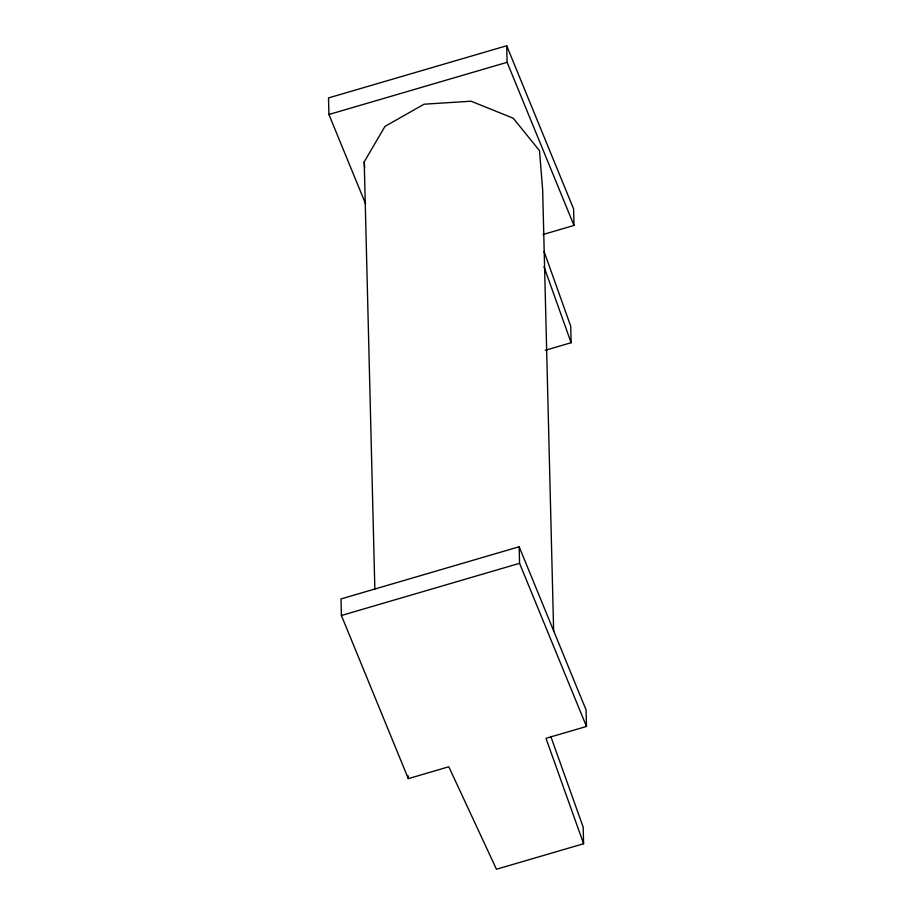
<?xml version="1.0" encoding="UTF-8"?>
<svg xmlns="http://www.w3.org/2000/svg" width="915" height="915" viewBox="0 0 915 915"><rect width="100%" height="100%" fill="white"/><g stroke="black" fill="none" stroke-linecap="round" stroke-linejoin="round"><path stroke-width="1.37" d="M374.853 589.157L364.216 161.864L384.963 126.407L424.045 104.207L471.019 101.21L513.269 118.218L539.495 150.678L542.664 189.885L553.655 631.464M542.95 234.526L574.002 225.433L573.591 208.872L506.693 45.75L328.519 97.928L328.931 114.489L365.623 203.942M328.931 114.489L507.104 62.312L506.693 45.75M545.26 350.296L571.12 342.725L570.708 326.152L544.048 251.431M583.598 843.733L545.981 738.313L586.481 726.453L586.069 709.891L519.16 546.758L340.998 598.936L341.409 615.498L408.307 778.631L448.808 766.77L496.456 869.25L583.598 843.733L583.187 827.171L550.796 736.426M341.409 615.498L519.571 563.32L519.16 546.758M507.104 62.312L574.002 225.433M519.571 563.32L586.481 726.453M543.979 266.654L571.12 342.725M364.216 161.864L364.673 167.468M408.239 775.863L408.307 778.631"/></g></svg>
